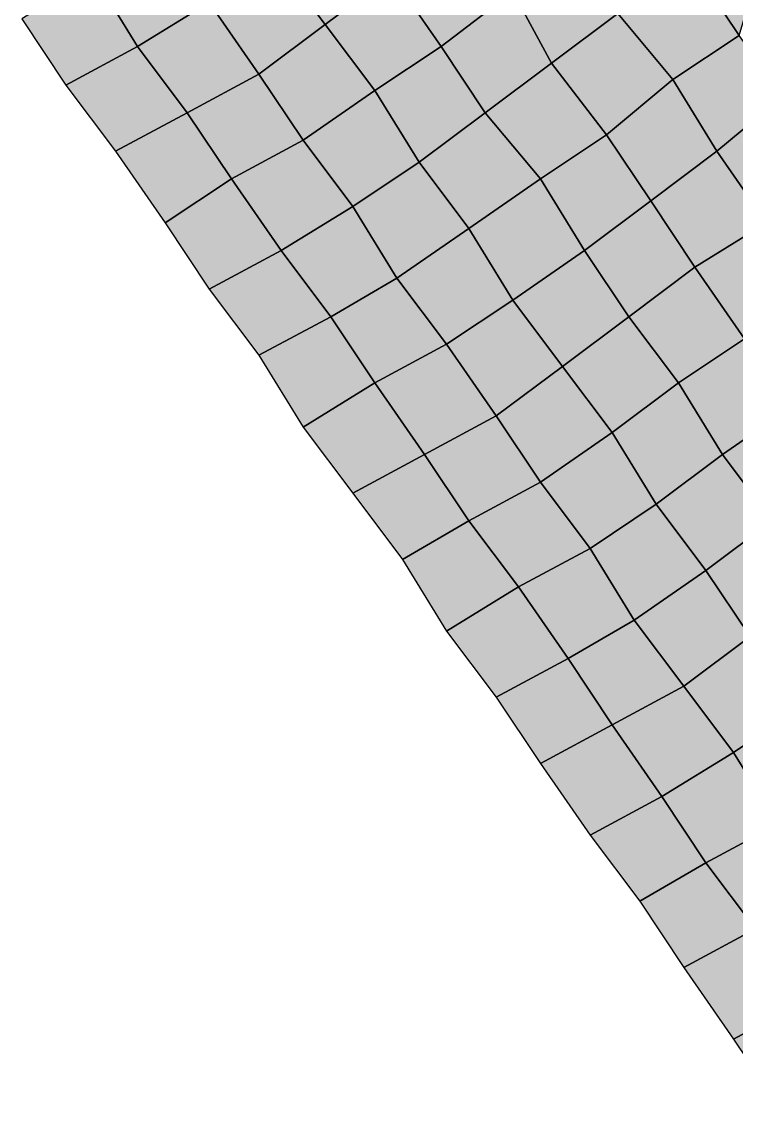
# Model space of a CAD drawing. Header units: metres. Extents: x -7480 to 79269, y -9100 to 45880.
# Drawn here: x 6000 to 8590, y 12640 to 16570 of the extents above; entities that cross this region are included whole.
import ezdxf

# ---------------------------------------------------------------- set-up
doc = ezdxf.new("R2010")
doc.units = ezdxf.units.M
doc.layers.add('COLOR_181', color=181, linetype='Continuous')

msp = doc.modelspace()

# ---------------------------------------------------------------- hatches: boundary and pattern name
at = {"layer": 'COLOR_181'}
for points in [[(6920, 16800), (7100, 16560), (7340, 16740), (7180, 16980)], [(7340, 16740), (7520, 16480), (7780, 16680), (7580, 16920)], [(6260, 16740), (6420, 16480), (6680, 16640), (6500, 16880)], [(7780, 16680), (7920, 16420), (8160, 16600), (8000, 16840)], [(6680, 16640), (6860, 16380), (7100, 16560), (6920, 16800)], [(8160, 16600), (8360, 16360), (8600, 16520), (8440, 16760)], [(8440, 16760), (8600, 16520), (8660, 16720)], [(6000, 16580), (6160, 16340), (6420, 16480), (6260, 16740)], [(7100, 16560), (7280, 16320), (7520, 16480), (7340, 16740)], [(7520, 16480), (7680, 16240), (7920, 16420), (7780, 16680)], [(6420, 16480), (6600, 16240), (6860, 16380), (6680, 16640)], [(7920, 16420), (8120, 16160), (8360, 16360), (8160, 16600)], [(6860, 16380), (7020, 16140), (7280, 16320), (7100, 16560)], [(8360, 16360), (8520, 16100), (8760, 16300), (8600, 16520)], [(6160, 16340), (6340, 16100), (6600, 16240), (6420, 16480)], [(7280, 16320), (7440, 16060), (7680, 16240), (7520, 16480)], [(7680, 16240), (7880, 16000), (8120, 16160), (7920, 16420)], [(6600, 16240), (6760, 16000), (7020, 16140), (6860, 16380)], [(8120, 16160), (8280, 15920), (8520, 16100), (8360, 16360)], [(7020, 16140), (7200, 15900), (7440, 16060), (7280, 16320)], [(8520, 16100), (8700, 15840), (8940, 16020), (8760, 16300)], [(6340, 16100), (6520, 15840), (6760, 16000), (6600, 16240)], [(7440, 16060), (7620, 15820), (7880, 16000), (7680, 16240)], [(7880, 16000), (8040, 15740), (8280, 15920), (8120, 16160)], [(6760, 16000), (6940, 15740), (7200, 15900), (7020, 16140)], [(8280, 15920), (8440, 15680), (8700, 15840), (8520, 16100)], [(7200, 15900), (7360, 15640), (7620, 15820), (7440, 16060)], [(6520, 15840), (6680, 15600), (6940, 15740), (6760, 16000)], [(7620, 15820), (7780, 15560), (8040, 15740), (7880, 16000)], [(8040, 15740), (8200, 15500), (8440, 15680), (8280, 15920)], [(6940, 15740), (7120, 15500), (7360, 15640), (7200, 15900)], [(8440, 15680), (8620, 15420), (8880, 15560), (8700, 15840)], [(7360, 15640), (7540, 15400), (7780, 15560), (7620, 15820)], [(6680, 15600), (6860, 15360), (7120, 15500), (6940, 15740)], [(7780, 15560), (7960, 15320), (8200, 15500), (8040, 15740)], [(8200, 15500), (8380, 15260), (8620, 15420), (8440, 15680)], [(7120, 15500), (7280, 15260), (7540, 15400), (7360, 15640)], [(7540, 15400), (7720, 15140), (7960, 15320), (7780, 15560)], [(6860, 15360), (7020, 15100), (7280, 15260), (7120, 15500)], [(7960, 15320), (8140, 15080), (8380, 15260), (8200, 15500)], [(8380, 15260), (8540, 15000), (8800, 15180), (8620, 15420)], [(7280, 15260), (7460, 15000), (7720, 15140), (7540, 15400)], [(7720, 15140), (7880, 14900), (8140, 15080), (7960, 15320)], [(7020, 15100), (7200, 14860), (7460, 15000), (7280, 15260)], [(8140, 15080), (8300, 14820), (8540, 15000), (8380, 15260)], [(8540, 15000), (8720, 14760), (8960, 14940), (8800, 15180)], [(7460, 15000), (7620, 14760), (7880, 14900), (7720, 15140)], [(7880, 14900), (8060, 14660), (8300, 14820), (8140, 15080)], [(7200, 14860), (7380, 14620), (7620, 14760), (7460, 15000)], [(8300, 14820), (8480, 14580), (8720, 14760), (8540, 15000)], [(7620, 14760), (7800, 14520), (8060, 14660), (7880, 14900)], [(8060, 14660), (8220, 14400), (8480, 14580), (8300, 14820)], [(7380, 14620), (7540, 14360), (7800, 14520), (7620, 14760)], [(8480, 14580), (8640, 14340), (8900, 14500), (8720, 14760)], [(7800, 14520), (7980, 14260), (8220, 14400), (8060, 14660)], [(8220, 14400), (8400, 14160), (8640, 14340), (8480, 14580)], [(7540, 14360), (7720, 14120), (7980, 14260), (7800, 14520)], [(7980, 14260), (8140, 14020), (8400, 14160), (8220, 14400)], [(8400, 14160), (8580, 13920), (8820, 14080), (8640, 14340)], [(7720, 14120), (7880, 13880), (8140, 14020), (7980, 14260)], [(8140, 14020), (8320, 13760), (8580, 13920), (8400, 14160)], [(8580, 13920), (8740, 13660), (9000, 13840), (8820, 14080)], [(7880, 13880), (8060, 13620), (8320, 13760), (8140, 14020)], [(8320, 13760), (8480, 13520), (8740, 13660), (8580, 13920)], [(8060, 13620), (8240, 13380), (8480, 13520), (8320, 13760)], [(8480, 13520), (8660, 13280), (8920, 13420), (8740, 13660)], [(8240, 13380), (8400, 13140), (8660, 13280), (8480, 13520)], [(8400, 13140), (8580, 12880), (8840, 13020), (8660, 13280)], [(8580, 12880), (8740, 12640), (9000, 12780), (8840, 13020)]]:
    msp.add_hatch(color=256, dxfattribs=at).paths.add_polyline_path(points)

# ---------------------------------------------------------------- linework, layer by layer
for points in [[(6920, 16800), (7100, 16560), (7340, 16740), (7180, 16980)], [(7340, 16740), (7520, 16480), (7780, 16680), (7580, 16920)], [(6260, 16740), (6420, 16480), (6680, 16640), (6500, 16880)], [(7780, 16680), (7920, 16420), (8160, 16600), (8000, 16840)], [(6680, 16640), (6860, 16380), (7100, 16560), (6920, 16800)], [(8160, 16600), (8360, 16360), (8600, 16520), (8440, 16760)], [(8440, 16760), (8600, 16520), (8660, 16720)], [(6000, 16580), (6160, 16340), (6420, 16480), (6260, 16740)], [(7100, 16560), (7280, 16320), (7520, 16480), (7340, 16740)], [(7520, 16480), (7680, 16240), (7920, 16420), (7780, 16680)], [(6420, 16480), (6600, 16240), (6860, 16380), (6680, 16640)], [(7920, 16420), (8120, 16160), (8360, 16360), (8160, 16600)], [(6860, 16380), (7020, 16140), (7280, 16320), (7100, 16560)], [(8360, 16360), (8520, 16100), (8760, 16300), (8600, 16520)], [(6160, 16340), (6340, 16100), (6600, 16240), (6420, 16480)], [(7280, 16320), (7440, 16060), (7680, 16240), (7520, 16480)], [(7680, 16240), (7880, 16000), (8120, 16160), (7920, 16420)], [(6600, 16240), (6760, 16000), (7020, 16140), (6860, 16380)], [(8120, 16160), (8280, 15920), (8520, 16100), (8360, 16360)], [(7020, 16140), (7200, 15900), (7440, 16060), (7280, 16320)], [(8520, 16100), (8700, 15840), (8940, 16020), (8760, 16300)], [(6340, 16100), (6520, 15840), (6760, 16000), (6600, 16240)], [(7440, 16060), (7620, 15820), (7880, 16000), (7680, 16240)], [(7880, 16000), (8040, 15740), (8280, 15920), (8120, 16160)], [(6760, 16000), (6940, 15740), (7200, 15900), (7020, 16140)], [(8280, 15920), (8440, 15680), (8700, 15840), (8520, 16100)], [(7200, 15900), (7360, 15640), (7620, 15820), (7440, 16060)], [(6520, 15840), (6680, 15600), (6940, 15740), (6760, 16000)], [(7620, 15820), (7780, 15560), (8040, 15740), (7880, 16000)], [(8040, 15740), (8200, 15500), (8440, 15680), (8280, 15920)], [(6940, 15740), (7120, 15500), (7360, 15640), (7200, 15900)], [(8440, 15680), (8620, 15420), (8880, 15560), (8700, 15840)], [(7360, 15640), (7540, 15400), (7780, 15560), (7620, 15820)], [(6680, 15600), (6860, 15360), (7120, 15500), (6940, 15740)], [(7780, 15560), (7960, 15320), (8200, 15500), (8040, 15740)], [(8200, 15500), (8380, 15260), (8620, 15420), (8440, 15680)], [(7120, 15500), (7280, 15260), (7540, 15400), (7360, 15640)], [(7540, 15400), (7720, 15140), (7960, 15320), (7780, 15560)], [(6860, 15360), (7020, 15100), (7280, 15260), (7120, 15500)], [(7960, 15320), (8140, 15080), (8380, 15260), (8200, 15500)], [(8380, 15260), (8540, 15000), (8800, 15180), (8620, 15420)], [(7280, 15260), (7460, 15000), (7720, 15140), (7540, 15400)], [(7720, 15140), (7880, 14900), (8140, 15080), (7960, 15320)], [(7020, 15100), (7200, 14860), (7460, 15000), (7280, 15260)], [(8140, 15080), (8300, 14820), (8540, 15000), (8380, 15260)], [(8540, 15000), (8720, 14760), (8960, 14940), (8800, 15180)], [(7460, 15000), (7620, 14760), (7880, 14900), (7720, 15140)], [(7880, 14900), (8060, 14660), (8300, 14820), (8140, 15080)], [(7200, 14860), (7380, 14620), (7620, 14760), (7460, 15000)], [(8300, 14820), (8480, 14580), (8720, 14760), (8540, 15000)], [(7620, 14760), (7800, 14520), (8060, 14660), (7880, 14900)], [(8060, 14660), (8220, 14400), (8480, 14580), (8300, 14820)], [(7380, 14620), (7540, 14360), (7800, 14520), (7620, 14760)], [(8480, 14580), (8640, 14340), (8900, 14500), (8720, 14760)], [(7800, 14520), (7980, 14260), (8220, 14400), (8060, 14660)], [(8220, 14400), (8400, 14160), (8640, 14340), (8480, 14580)], [(7540, 14360), (7720, 14120), (7980, 14260), (7800, 14520)], [(7980, 14260), (8140, 14020), (8400, 14160), (8220, 14400)], [(8400, 14160), (8580, 13920), (8820, 14080), (8640, 14340)], [(7720, 14120), (7880, 13880), (8140, 14020), (7980, 14260)], [(8140, 14020), (8320, 13760), (8580, 13920), (8400, 14160)], [(8580, 13920), (8740, 13660), (9000, 13840), (8820, 14080)], [(7880, 13880), (8060, 13620), (8320, 13760), (8140, 14020)], [(8320, 13760), (8480, 13520), (8740, 13660), (8580, 13920)], [(8060, 13620), (8240, 13380), (8480, 13520), (8320, 13760)], [(8480, 13520), (8660, 13280), (8920, 13420), (8740, 13660)], [(8240, 13380), (8400, 13140), (8660, 13280), (8480, 13520)], [(8400, 13140), (8580, 12880), (8840, 13020), (8660, 13280)], [(8580, 12880), (8740, 12640), (9000, 12780), (8840, 13020)]]:
    msp.add_lwpolyline(points, close=True, dxfattribs=at)

doc.saveas('drawing.dxf')
